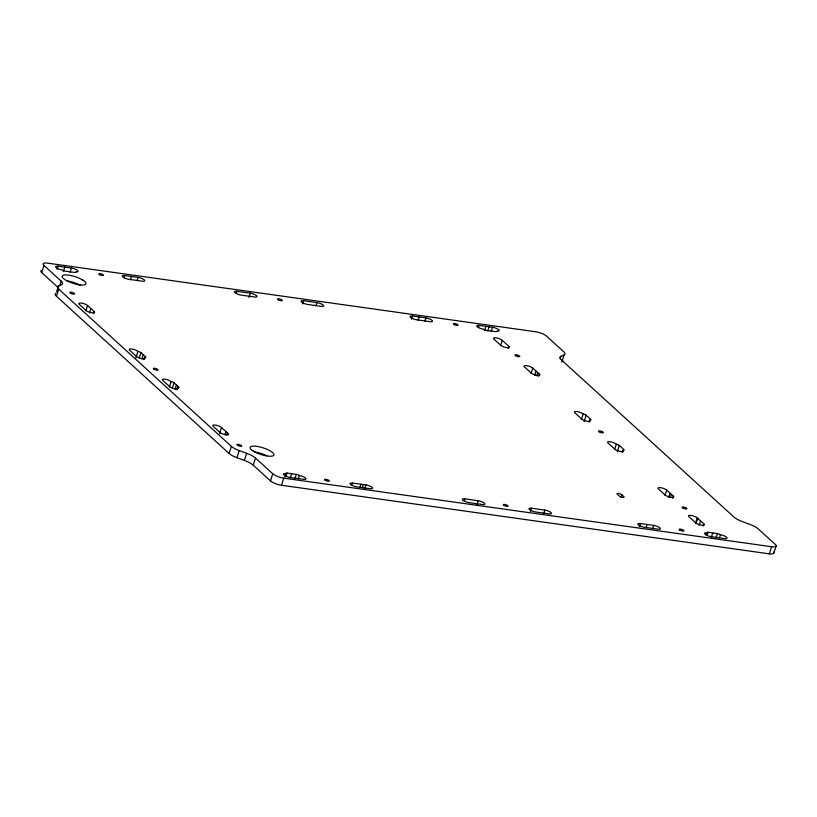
<?xml version="1.0" encoding="UTF-8"?>
<svg xmlns="http://www.w3.org/2000/svg" width="817" height="817" viewBox="0 0 817 817"><rect width="100%" height="100%" fill="white"/><g stroke="black" fill="none" stroke-linecap="round" stroke-linejoin="round"><path stroke-width="1.23" d="M58.048 287.451L41.687 272.551L43.975 265.433A8.568 2.4 17.8 0 1 47.662 263.145L535.533 331.743A8.568 2.4 17.8 0 1 546.512 336.093L563.781 351.821A12.459 3.493 17.8 0 1 564.036 354.987L561.749 362.094M57.088 269.396L58.109 266.199L71.447 268.068A4.831 1.358 17.8 0 1 77.635 270.519A4.831 1.358 17.8 0 1 75.552 271.816A2.339 0.654 17.8 0 1 74.551 272.439L65.217 271.132A2.339 0.654 17.8 0 1 62.225 269.937A4.831 1.358 17.8 0 1 56.036 267.486A4.831 1.358 17.8 0 1 58.109 266.199M56.577 291.904L58.477 285.97L61.53 284.714A14.012 3.932 17.8 0 0 61.244 281.16L43.975 265.433M63.409 271.407L64.778 267.128M773.433 551.996A8.568 2.4 17.8 0 1 769.338 553.855L281.467 485.257A8.568 2.4 17.8 0 1 270.488 480.907L253.219 465.179A14.012 3.932 17.8 0 0 244.365 460.42L236.94 457.694A12.459 3.493 17.8 0 1 229.066 453.455L56.455 296.254L58.732 289.136A12.459 3.493 17.8 0 1 58.477 285.97M59.723 285.899L61.244 281.16M70.068 272.337L71.447 268.068M85.826 310.858L87.542 305.517A4.831 1.358 17.8 0 0 81.353 303.066A4.831 1.358 17.8 0 0 79.28 304.363L85.908 310.399A4.831 1.358 17.8 0 0 92.096 312.85A4.831 1.358 17.8 0 0 94.18 311.563L87.542 305.517M89.492 312.809L90.861 308.54M93.485 313.697L94.18 311.563M124.082 277.698L124.766 275.564L138.093 277.443A4.831 1.358 17.8 0 1 144.282 279.894A4.831 1.358 17.8 0 1 142.209 281.181L128.872 279.312A4.831 1.358 17.8 0 1 122.683 276.861A4.831 1.358 17.8 0 1 124.766 275.564M130.403 279.71L131.425 276.503M137.062 280.639L138.093 277.443M135.888 357.826L137.94 351.422A4.831 1.358 17.8 0 0 131.762 348.971A4.831 1.358 17.8 0 0 129.678 350.258L136.316 356.294A4.831 1.358 17.8 0 0 142.505 358.755A4.831 1.358 17.8 0 0 144.578 357.458A2.339 0.654 17.8 0 0 145.579 356.835L140.943 352.607A2.339 0.654 17.8 0 0 137.94 351.422M139.227 357.948L140.943 352.607M141.892 358.99L143.261 354.721M143.894 359.592L144.578 357.458M169.395 386.952L171.1 381.621A4.831 1.358 17.8 0 0 164.911 379.159A4.831 1.358 17.8 0 0 162.838 380.456L169.466 386.492A4.831 1.358 17.8 0 0 175.655 388.943A4.831 1.358 17.8 0 0 177.738 387.656A2.339 0.654 17.8 0 0 178.739 387.033L174.103 382.805A2.339 0.654 17.8 0 0 171.1 381.621M172.387 388.136L174.103 382.805M175.052 389.188L176.421 384.919M176.697 389.3L177.718 386.104M177.054 389.791L177.738 387.656M236.317 293.487L237.001 291.352L250.329 293.221A4.831 1.358 17.8 0 1 256.518 295.672A4.831 1.358 17.8 0 1 254.444 296.969L241.117 295.09A4.831 1.358 17.8 0 1 234.928 292.639A4.831 1.358 17.8 0 1 237.001 291.352M248.96 297.49L250.329 293.221M219.446 433.919L221.509 427.516A4.831 1.358 17.8 0 0 215.32 425.065A4.831 1.358 17.8 0 0 213.237 426.351L219.875 432.397A4.831 1.358 17.8 0 0 226.064 434.848A4.831 1.358 17.8 0 0 228.137 433.551L221.509 427.516M224.879 434.726L225.911 431.529M226.615 434.93L227.3 432.796M229.066 453.455L231.354 446.337L58.732 289.136M236.94 457.694L239.228 450.575A12.459 3.493 17.8 0 1 231.354 446.337M244.365 460.42L246.652 453.302L239.228 450.575M302.617 303.924L303.648 300.717L316.976 302.596A4.831 1.358 17.8 0 1 323.164 305.047A4.831 1.358 17.8 0 1 321.091 306.334L307.764 304.465A4.831 1.358 17.8 0 1 301.575 302.014A4.831 1.358 17.8 0 1 303.648 300.717M253.219 465.179L255.507 458.071A14.012 3.932 17.8 0 0 246.652 453.302M315.954 305.793L316.976 302.596M270.488 480.907L272.776 473.789L255.507 458.071M281.467 485.257L283.754 478.149L771.626 546.736A8.568 2.4 17.8 0 0 775.313 544.449L758.043 528.722A12.459 3.493 17.8 0 0 750.169 524.494L742.745 521.767A14.012 3.932 17.8 0 1 733.891 516.998L561.269 359.797A14.012 3.932 17.8 0 1 560.983 356.232L564.036 354.987M284.949 476.914L285.981 473.707A2.339 0.654 17.8 0 1 286.981 473.084L296.316 474.391A2.339 0.654 17.8 0 1 299.308 475.586A4.831 1.358 17.8 0 1 305.497 478.037A4.831 1.358 17.8 0 1 303.424 479.324L290.096 477.455A4.831 1.358 17.8 0 1 283.907 475.004A4.831 1.358 17.8 0 1 285.981 473.707M285.96 476.291L286.981 473.084M290.28 478.006L291.649 473.737M294.947 478.67L296.316 474.391M298.287 478.782L299.308 475.586M351.943 485.216L352.627 483.082L365.965 484.951A4.831 1.358 17.8 0 1 372.143 487.412A4.831 1.358 17.8 0 1 370.07 488.699L356.743 486.82A4.831 1.358 17.8 0 1 350.554 484.369A4.831 1.358 17.8 0 1 352.627 483.082M411.523 319.233L412.554 316.036L425.882 317.905A4.831 1.358 17.8 0 1 432.07 320.356A4.831 1.358 17.8 0 1 429.997 321.653L416.67 319.774A4.831 1.358 17.8 0 1 410.481 317.323A4.831 1.358 17.8 0 1 412.554 316.036M359.919 487.453L360.951 484.246M362.319 487.79L363.351 484.583M418.192 320.172L419.223 316.965M364.933 488.157L365.965 484.951M424.86 321.112L425.882 317.905M478.517 327.535L479.201 325.401L492.539 327.28A4.831 1.358 17.8 0 1 498.727 329.731A4.831 1.358 17.8 0 1 496.644 331.018A2.339 0.654 17.8 0 1 495.643 331.641L486.309 330.334A2.339 0.654 17.8 0 1 483.317 329.149A4.831 1.358 17.8 0 1 477.128 326.698A4.831 1.358 17.8 0 1 479.201 325.401M484.501 330.609L485.87 326.34M487.769 331.069L489.138 326.8M491.16 331.549L492.539 327.28M500.545 345.673L502.261 340.342A4.831 1.358 17.8 0 0 496.072 337.881A4.831 1.358 17.8 0 0 493.989 339.178L500.627 345.213A4.831 1.358 17.8 0 0 506.816 347.664A4.831 1.358 17.8 0 0 508.889 346.377L502.261 340.342M508.205 348.512L508.889 346.377M464.179 500.995L464.873 498.86L478.2 500.739A4.831 1.358 17.8 0 1 484.389 503.19A4.831 1.358 17.8 0 1 482.306 504.477L468.978 502.608A4.831 1.358 17.8 0 1 462.79 500.147A4.831 1.358 17.8 0 1 464.873 498.86M476.832 505.008L478.2 500.739M531.05 373.461L532.766 368.12A4.831 1.358 17.8 0 0 526.577 365.669A4.831 1.358 17.8 0 0 524.494 366.956L531.132 373.001A4.831 1.358 17.8 0 0 537.32 375.452A4.831 1.358 17.8 0 0 539.394 374.155L532.766 368.12M534.706 375.412L536.075 371.143M536.8 375.932L537.831 372.736M538.709 376.29L539.394 374.155M560.227 358.612L560.983 356.232M530.488 511.432L531.52 508.235L544.847 510.104A4.831 1.358 17.8 0 1 551.036 512.555A4.831 1.358 17.8 0 1 548.963 513.852L535.625 511.973A4.831 1.358 17.8 0 1 529.436 509.522A4.831 1.358 17.8 0 1 531.52 508.235M543.816 513.311L544.847 510.104M581.449 419.356L583.164 414.015A4.831 1.358 17.8 0 0 576.976 411.564A4.831 1.358 17.8 0 0 574.902 412.861L581.53 418.896A4.831 1.358 17.8 0 0 587.719 421.347A4.831 1.358 17.8 0 0 589.792 420.061A2.339 0.654 17.8 0 0 590.803 419.438L586.157 415.21A2.339 0.654 17.8 0 0 583.164 414.015M584.104 421.613L586.157 415.21M589.108 422.195L589.792 420.061M614.609 449.554L616.324 444.213A4.831 1.358 17.8 0 0 610.136 441.762A4.831 1.358 17.8 0 0 608.062 443.049L614.69 449.095A4.831 1.358 17.8 0 0 620.879 451.546A4.831 1.358 17.8 0 0 622.952 450.259A2.339 0.654 17.8 0 0 623.963 449.626L619.317 445.398A2.339 0.654 17.8 0 0 616.324 444.213M617.264 451.811L619.317 445.398M622.268 452.393L622.952 450.259M621.104 497.155L621.86 494.785A2.727 0.766 17.8 0 0 618.367 493.407A2.727 0.766 17.8 0 0 617.203 494.132L619.184 495.939A2.727 0.766 17.8 0 0 622.677 497.328A2.727 0.766 17.8 0 0 623.851 496.603L621.86 494.785M639.394 526.751L640.426 523.544L653.753 525.423A4.831 1.358 17.8 0 1 659.942 527.874A4.831 1.358 17.8 0 1 657.869 529.161L644.531 527.292A4.831 1.358 17.8 0 1 638.343 524.831A4.831 1.358 17.8 0 1 640.426 523.544M646.063 527.68L647.084 524.483M652.722 528.619L653.753 525.423M665.007 495.449L666.723 490.118A4.831 1.358 17.8 0 0 660.534 487.657A4.831 1.358 17.8 0 0 658.461 488.954L665.089 494.99A4.831 1.358 17.8 0 0 671.278 497.441A4.831 1.358 17.8 0 0 673.351 496.154L666.723 490.118M668.674 497.4L670.042 493.131M670.257 497.471L671.278 494.265M672.667 498.288L673.351 496.154M695.512 523.237L697.228 517.896A4.831 1.358 17.8 0 0 691.039 515.445A4.831 1.358 17.8 0 0 688.966 516.732L695.594 522.778A4.831 1.358 17.8 0 0 701.783 525.229A4.831 1.358 17.8 0 0 703.866 523.932L697.228 517.896M696.013 523.687L697.728 518.346M699.178 525.188L700.547 520.919M703.171 526.066L703.866 523.932M706.388 535.053L707.073 532.919A2.339 0.654 17.8 0 1 708.073 532.286L717.408 533.603A2.339 0.654 17.8 0 1 720.4 534.788A4.831 1.358 17.8 0 1 726.589 537.239A4.831 1.358 17.8 0 1 724.516 538.536L711.188 536.657A4.831 1.358 17.8 0 1 705 534.206A4.831 1.358 17.8 0 1 707.073 532.919M707.052 535.492L708.073 532.286M711.372 537.218L712.741 532.95M716.039 537.872L717.408 533.603M719.379 537.994L720.4 534.788M769.338 553.855L771.626 546.736M773.862 553.089L776.15 545.97M80.352 285.429L78.789 284.551A12.459 3.493 17.8 0 0 66.902 280.834M56.455 296.254A12.459 3.493 17.8 0 1 55.883 293.242M41.687 272.551A8.568 2.4 17.8 0 1 41.258 270.498M562.566 360.256A12.459 3.493 17.8 0 1 562.525 361.563M283.754 478.149A8.568 2.4 17.8 0 1 272.776 473.789M254.914 452.056A12.459 3.493 17.8 0 1 266.802 455.763M82.966 280.17L80.617 278.863A12.459 3.493 17.8 0 0 62.255 275.972A12.459 3.493 17.8 0 0 77.411 284.469A12.459 3.493 17.8 0 0 82.966 280.17M253.117 450.994A12.459 3.493 17.8 0 0 273.338 455.672A12.459 3.493 17.8 0 0 259.683 446.909A12.459 3.493 17.8 0 0 253.117 450.994M599.208 431.805A2.492 0.694 17.8 0 0 603.252 432.744A2.492 0.694 17.8 0 0 600.515 430.988A2.492 0.694 17.8 0 0 599.208 431.805M682.767 507.898A2.492 0.694 17.8 0 0 686.811 508.838A2.492 0.694 17.8 0 0 684.084 507.091A2.492 0.694 17.8 0 0 682.767 507.898M679.785 530.08A2.492 0.694 17.8 0 0 683.829 531.019A2.492 0.694 17.8 0 0 681.102 529.263A2.492 0.694 17.8 0 0 679.785 530.08M503.966 505.366A2.492 0.694 17.8 0 0 508.011 506.295A2.492 0.694 17.8 0 0 505.284 504.549A2.492 0.694 17.8 0 0 503.966 505.366M325.217 480.233A2.492 0.694 17.8 0 0 329.261 481.162A2.492 0.694 17.8 0 0 326.524 479.416A2.492 0.694 17.8 0 0 325.217 480.233M237.553 445.306A2.492 0.694 17.8 0 0 241.597 446.235A2.492 0.694 17.8 0 0 238.86 444.489A2.492 0.694 17.8 0 0 237.553 445.306M153.984 369.213A2.492 0.694 17.8 0 0 158.028 370.142A2.492 0.694 17.8 0 0 155.301 368.396A2.492 0.694 17.8 0 0 153.984 369.213M70.425 293.109A2.492 0.694 17.8 0 0 74.47 294.049A2.492 0.694 17.8 0 0 71.743 292.292A2.492 0.694 17.8 0 0 70.425 293.109M99.398 274.583A2.492 0.694 17.8 0 0 103.442 275.523A2.492 0.694 17.8 0 0 100.716 273.766A2.492 0.694 17.8 0 0 99.398 274.583M278.158 299.716A2.492 0.694 17.8 0 0 282.202 300.656A2.492 0.694 17.8 0 0 279.465 298.899A2.492 0.694 17.8 0 0 278.158 299.716M515.65 355.712A2.492 0.694 17.8 0 0 519.694 356.641A2.492 0.694 17.8 0 0 516.957 354.895A2.492 0.694 17.8 0 0 515.65 355.712M454.027 324.441A2.41 0.674 17.8 0 0 457.949 325.35A2.41 0.674 17.8 0 0 455.304 323.655A2.41 0.674 17.8 0 0 454.027 324.441"/></g></svg>
